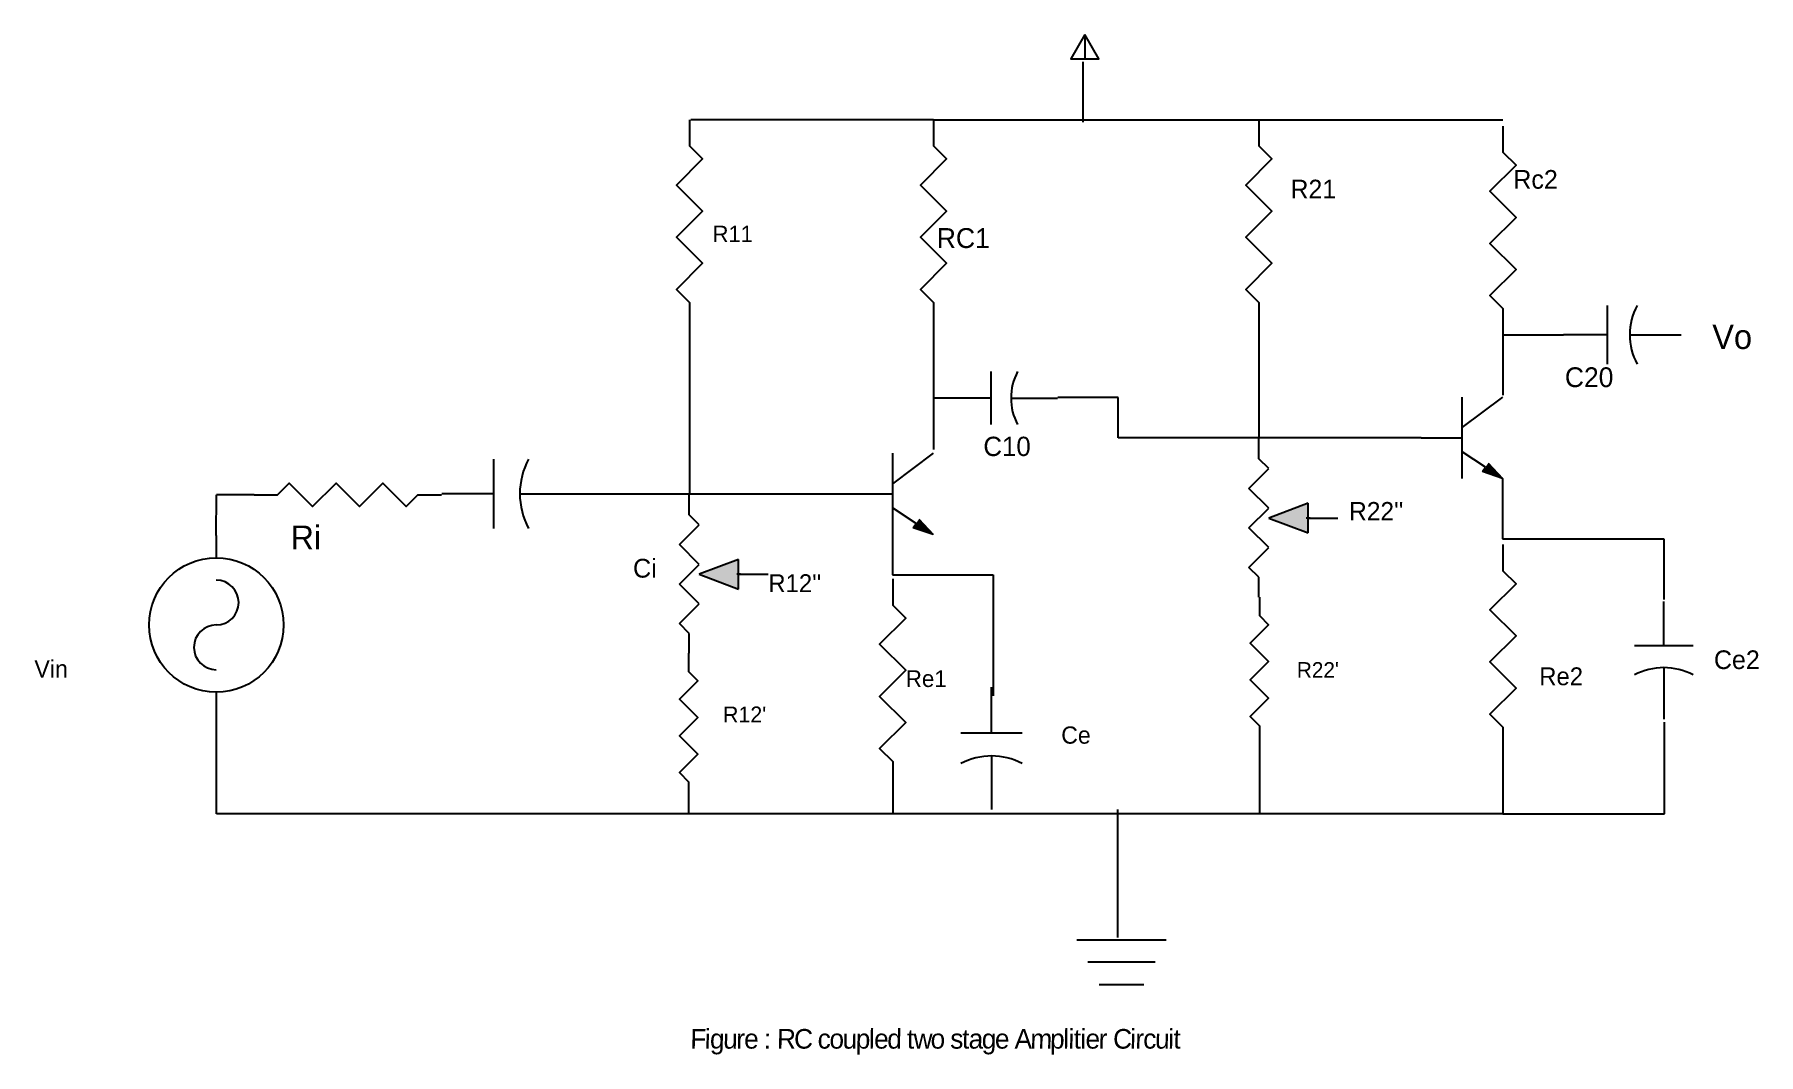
# Model space of a CAD drawing. Header units: inches. Extents: x 16.4 to 59.1, y 18.6 to 43.9.
import ezdxf

# ---------------------------------------------------------------- set-up
doc = ezdxf.new("R2010")
doc.units = ezdxf.units.IN
doc.header["$MEASUREMENT"] = 0

# ---------------------------------------------------------------- blocks, each defined once
blk = doc.blocks.new('Resistor')
at = {"color": 7}
blk.add_lwpolyline([(0, 0), (0.05, 0), (0.075, 0.025), (0.125, -0.025), (0.175, 0.025), (0.225, -0.025), (0.275, 0.025), (0.325, -0.025), (0.35, 0), (0.4, 0)], dxfattribs=at)
blk = doc.blocks.new('Transistor - NPN')
at = {"color": 7}
for p, q in [((0.199999, 0.2), (0.199999, -0.2)), ((0.399999, 0.2), (0.199999, 0.05)), ((0, 0), (0.199999, 0)), ((0.316132, -0.145536), (0.201153, -0.069033)), ((0.302516, -0.166503), (0.316132, -0.145536)), ((0.399999, -0.2), (0.302516, -0.166503)), ((0.329748, -0.124569), (0.399999, -0.2))]:
    blk.add_line(p, q, dxfattribs=at)
blk.add_solid([(0.302516, -0.166503), (0.399999, -0.2), (0.329748, -0.124569)], dxfattribs=at)
blk = doc.blocks.new('Capacitor')
at = {"color": 7}
for p, q in [((0.15, -0.1), (0.15, 0.1)), ((0.15, 0), (0, 0)), ((0.225, 0), (0.4, 0))]:
    blk.add_line(p, q, dxfattribs=at)
blk.add_arc((0.4375, 0), 0.2125, 151.9275, 208.0725, dxfattribs=at)
blk = doc.blocks.new('Ground')
at = {"color": 7}
for p, q in [((-0.1, 0), (0.1, 0)), ((0.075, -0.05), (-0.075, -0.05)), ((-0.05, -0.1), (0.05, -0.1))]:
    blk.add_line(p, q, dxfattribs=at)
blk = doc.blocks.new('Resistor - Variable')
at = {"color": 7}
for p, q in [((0, 0), (0.05, 0)), ((0.05, 0), (0.075, 0.025)), ((0.075, 0.025), (0.125, -0.025)), ((0.125, -0.025), (0.175, 0.025)), ((0.175, 0.025), (0.225, -0.025)), ((0.225, -0.025), (0.275, 0.025)), ((0.275, 0.025), (0.325, -0.025)), ((0.325, -0.025), (0.35, 0)), ((0.35, 0), (0.4, 0)), ((0.2, -0.025), (0.1625, -0.125)), ((0.2375, -0.125), (0.2, -0.025)), ((0.1625, -0.125), (0.2375, -0.125)), ((0.2, -0.13), (0.2, -0.12)), ((0.2, -0.125), (0.2, -0.2))]:
    blk.add_line(p, q, dxfattribs=at)
blk.add_solid([(0.2375, -0.125), (0.2, -0.025), (0.1625, -0.125)], dxfattribs=at)
blk = doc.blocks.new('Generator - AC')
at = {"color": 7}
for p, q in [((0, 0), (0.05, 0)), ((0.35, 0), (0.4, 0))]:
    blk.add_line(p, q, dxfattribs=at)
blk.add_circle((0.2, 0), 0.15, dxfattribs=at)
for centre, start, end in [((0.15, 0), 0, 180), ((0.25, 0), 180, 0)]:
    blk.add_arc(centre, 0.05, start, end, dxfattribs=at)

msp = doc.modelspace()

# ---------------------------------------------------------------- linework, layer by layer
for p, q in [((42.39, 43.892), (42.39, 43.291)), ((42.349, 41.714), (42.349, 43.214)), ((38.643, 41.776), (32.632, 41.776)), ((38.643, 41.776), (46.643, 41.776)), ((46.643, 41.776), (52.746, 41.776)), ((32.599, 36.605), (32.599, 35.105)), ((38.643, 36.605), (38.643, 35.105)), ((46.702, 36.605), (46.702, 33.896)), ((52.746, 36.45), (52.746, 34.95)), ((52.746, 36.45), (54.246, 36.45)), ((32.599, 35.105), (32.599, 32.507)), ((38.643, 35.105), (38.643, 33.605)), ((39.082, 34.878), (38.643, 34.878)), ((43.218, 34.896), (41.718, 34.896)), ((43.218, 33.896), (43.218, 34.896)), ((50.718, 33.896), (43.218, 33.896)), ((52.734, 32.889), (52.734, 31.389)), ((20.877, 31.475), (20.884, 32.482)), ((21.814, 32.482), (20.884, 32.482)), ((29.899, 32.509), (37.623, 32.503)), ((37.623, 31.495), (37.623, 30.495)), ((52.734, 31.389), (56.734, 31.389)), ((56.734, 31.389), (56.734, 29.889)), ((37.623, 30.495), (40.123, 30.495)), ((40.123, 30.495), (40.123, 27.495)), ((20.884, 24.576), (20.884, 27.076)), ((56.746, 24.576), (56.746, 26.85)), ((46.715, 26.304), (46.715, 24.576)), ((52.746, 26.076), (52.746, 24.576)), ((37.63, 25.223), (37.63, 25.223)), ((37.63, 25.223), (37.63, 24.576)), ((32.574, 24.913), (32.574, 24.576)), ((52.746, 24.576), (20.884, 24.576)), ((43.198, 24.681), (43.198, 21.506)), ((52.746, 24.576), (56.746, 24.576))]:
    msp.add_line(p, q)
msp.add_lwpolyline([(42.39, 43.892), (42.043, 43.291), (42.737, 43.291)], close=True)

# ---------------------------------------------------------------- block references
for name, p, xscale, yscale, zscale, rotation in [('Resistor', (32.599, 41.776), 12.92902867547582, 12.92902867547582, 12.92902867547579, 270), ('Resistor', (38.643, 41.776), 12.92902867547582, 12.92902867547582, 12.92902867547579, 270), ('Resistor', (46.702, 41.776), 12.92902867547582, 12.92902867547582, 12.92902867547579, 270), ('Resistor', (52.746, 41.621), 12.92902867547582, 12.92902867547582, 12.92902867547579, 270), ('Resistor - Variable', (46.698, 29.947), 9.794491424421608, 9.794491424421551, 9.794491424421556, 90), ('Resistor - Variable', (32.591, 28.553), 9.794491424421608, 9.794491424421551, 9.794491424421556, 90), ('Generator - AC', (20.877, 31.475), 11.09902035677101, 11.09902035677101, 11.09902035677103, 270), ('Resistor', (52.746, 31.247), 12.92902867547582, 12.92902867547582, 12.92902867547579, 270), ('Resistor', (37.63, 30.395), 12.92902867547582, 12.92902867547582, 12.92902867547579, 270), ('Resistor', (46.715, 29.945), 9.10284293308814, 9.10284293308814, 9.102842933088134, 270), ('Capacitor', (56.731, 29.837), 7.286503815032233, 7.286503815032226, 7.28650381503222, 270), ('Resistor', (32.574, 28.554), 9.10284293308814, 9.10284293308814, 9.102842933088134, 270), ('Capacitor', (40.081, 27.716), 7.589018668845256, 7.589018668845313, 7.589018668845299, 270)]:
    msp.add_blockref(name, p, dxfattribs=dict(xscale=xscale, yscale=yscale, zscale=zscale, rotation=rotation))
for name, p, xscale, yscale, zscale in [('Capacitor', (54.246, 36.449), 7.286503815032233, 7.286503815032233, 7.28650381503222), ('Capacitor', (39.082, 34.878), 6.57219940807056, 6.572199408070531, 6.572199408070532), ('Transistor - NPN', (50.718, 33.896), 5.039441610940855, 5.039441610940884, 5.03944161094087), ('Capacitor', (26.463, 32.509), 8.58942282799535, 8.589422827995406, 8.589422827995381), ('Transistor - NPN', (36.615, 32.503), 5.039441610940855, 5.039441610940884, 5.03944161094087), ('Resistor', (21.814, 32.482), 11.59651925029084, 11.59651925029084, 11.59651925029082), ('Ground', (43.299, 21.453), 11.08661077844613, 11.08661077844607, 11.08661077844609)]:
    msp.add_blockref(name, p, dxfattribs=dict(xscale=xscale, yscale=yscale, zscale=zscale))

# ---------------------------------------------------------------- texts
for s, insert, char_height, width, attachment_point in [('R21', (47.483, 40.291), 0.4611, 5.8094, 1), ('Rc2', (53.003, 40.531), 0.4631, 6.20991, 1), ('R11', (33.171, 39.152), 0.406, 1.07251, 1), ('Vo', (57.93, 36.699), 0.6026, 4.91196, 1), ('C20', (54.28, 35.641), 0.4898, 7.26452, 1), ('C10', (39.876, 33.921), 0.4784, 6.41558, 1), ("R22''", (48.935, 32.302), 0.454, 4.15144, 1), ('Ri', (22.723, 31.72), 0.5921, 4.09071, 1), ('Ci', (31.199, 30.894), 0.4649, 2.1026, 1), ("R12''", (34.55, 30.512), 0.4425, 2.56377, 1), ('Ce2', (57.972, 28.625), 0.4626, 4.70012, 1), ('Vin', (16.371, 28.381), 0.4293, 4.40388, 1), ("R22'", (47.641, 28.334), 0.3846, 3.82871, 1), ('Re2', (53.645, 28.204), 0.4419, 3.77109, 1), ('Re1', (37.954, 28.132), 0.4142, 3.26195, 1), ("R12'", (33.428, 27.234), 0.3956, 2.25057, 1), ('Ce', (41.805, 26.74), 0.4273, 3.73363, 1), ('{\\Q1;\\T0.9;Figure : RC coupled two stage Amplitier Circuit}', (38.679, 18.924), 0.48615, 93.41808, 5)]:
    msp.add_mtext(s, dxfattribs=dict(insert=insert, char_height=char_height, width=width, attachment_point=attachment_point))
at = {"insert": (38.721, 39.091), "char_height": 0.4924, "attachment_point": 1}
msp.add_mtext('RC1', dxfattribs=at)

doc.saveas('drawing.dxf')
